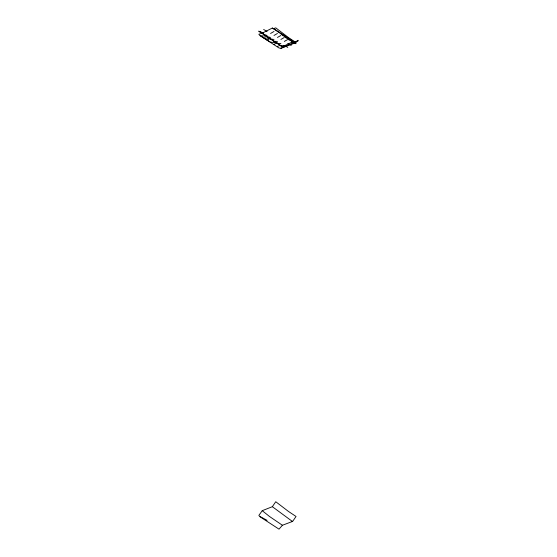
<?xml version="1.0" encoding="UTF-8"?>
<svg xmlns="http://www.w3.org/2000/svg" width="557" height="557" viewBox="0 0 557 557"><rect width="100%" height="100%" fill="white"/><g stroke="black" fill="none" stroke-linecap="round" stroke-linejoin="round"><path stroke-width="0.84" d="M292.641 521.401L282.413 525.258L279.015 529.15L259.966 516.757L258.845 515.42L262.236 510.685L272.352 506.696L275.75 501.732L288.554 511.5L296.039 516.471L292.641 521.401L292.174 521.275M270.542 33.469L273.995 31.477M273.995 35.46L277.442 33.469M277.442 37.458L280.895 35.46M280.895 39.45L284.349 37.458M284.349 41.441L287.802 39.45M298.162 40.306L294.709 42.297L280.895 48.271M294.709 42.847L298.162 40.856M273.752 28.588L275.75 27.85L288.554 37.611L296.039 42.59L281.013 48.285L279.015 47.979L259.966 35.585L258.838 34.249L262.236 33.155L272.352 28.038L273.71 28.832M282.413 46.802L258.845 31.185L282.413 46.802L292.641 41.761L296.039 43.731L294.59 42.75M263.635 37.834L267.088 40.048L270.542 38.454L263.635 37.834L260.182 35.676L267.088 36.24M277.442 46.454L280.206 45.242M273.995 44.316L277.442 42.805L270.542 42.165L267.088 40.048M262.236 33.155L263.635 32.814M280.895 45.911L284.349 45.43L287.802 47.422M277.442 43.606L280.895 43.439M273.995 41.302L277.442 41.441M282.413 525.258L269.491 516.471L262.236 510.685M291.255 42.033L294.709 42.297L273.995 28.762M270.542 38.99L273.995 39.45M282.97 35.745L284.349 35.927L287.113 37.779M267.088 36.685L270.542 37.458M285.727 37.772L288.791 38.83M292.16 521.275L272.352 506.696M263.635 34.381L267.088 35.46M288.491 39.672L291.255 40.55L294.019 42.388M291.255 41.441L294.019 42.569M260.182 32.069L263.635 33.469L260.182 31.477M260.182 516.597L267.088 520.342M263.635 29.486L267.088 31.477M287.802 43.439L291.255 45.43M280.895 33.629L283.659 35.467M287.802 38.245L290.566 40.083M281.55 33.928L282.03 34.256M282.998 34.91L283.966 35.564M284.446 35.892L285.414 36.546M286.375 37.201L287.342 37.855M289.278 39.157L290.239 39.812M291.207 40.466L292.174 41.121M292.655 41.448L293.623 42.102M272.352 28.038L292.641 41.761"/></g></svg>
